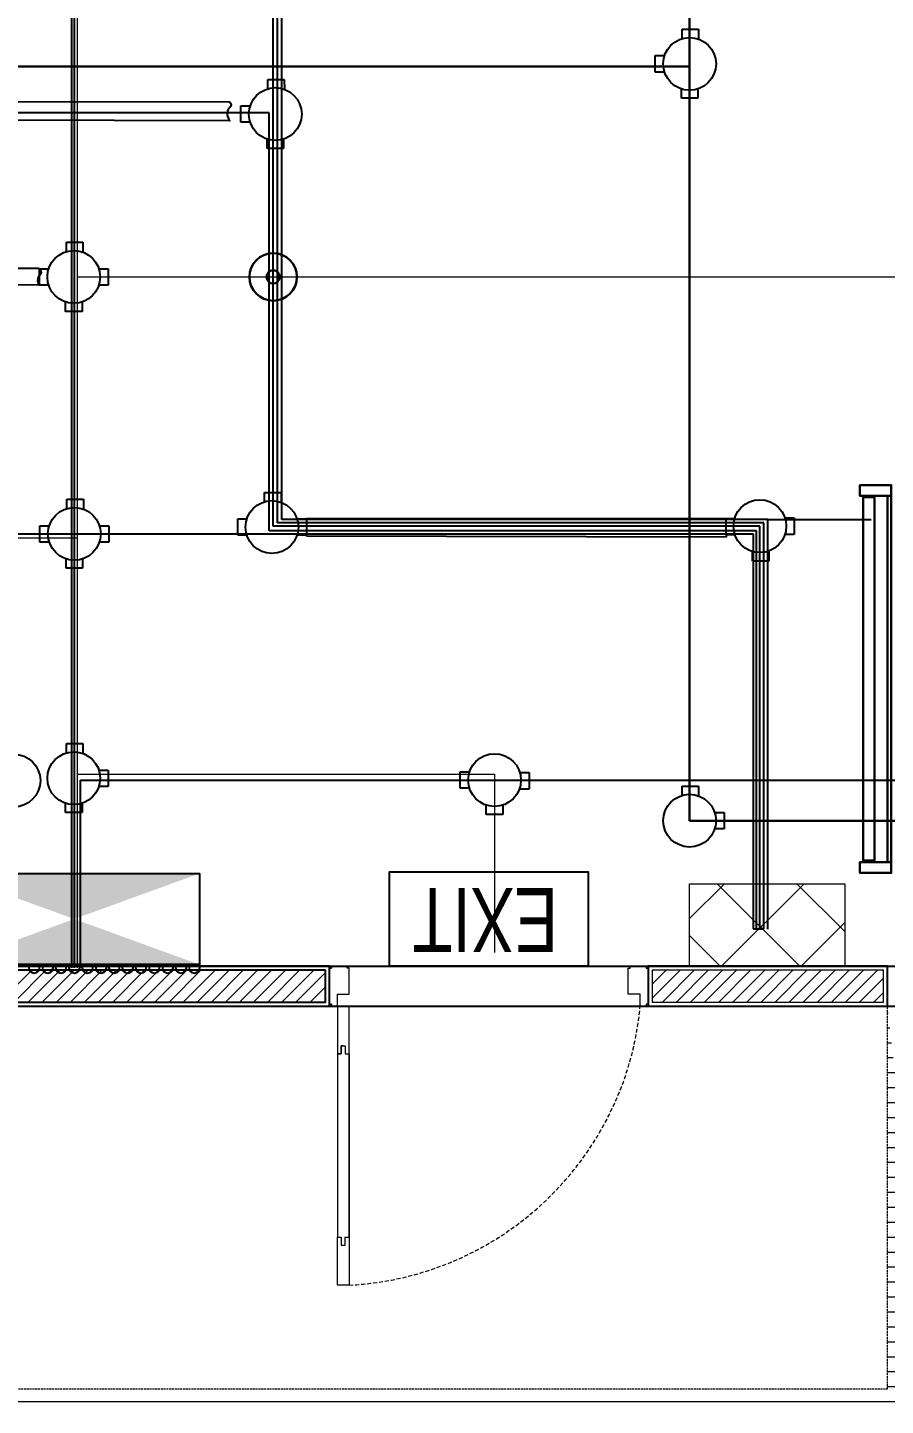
# Model space of a CAD drawing. Header units: inches. Extents: x 12 to 1105, y 9 to 782.
# Drawn here: x 602.7 to 710.3, y 181.6 to 354.4 of the extents above; entities that cross this region are included whole.
import ezdxf

# ---------------------------------------------------------------- set-up
doc = ezdxf.new("R2010")
doc.units = ezdxf.units.IN
doc.header["$MEASUREMENT"] = 0
doc.linetypes.add('DASH', pattern=[0.35, 0.25, -0.1])
doc.linetypes.add('DASHED', pattern=[0.75, 0.5, -0.25])
doc.layers.get('Defpoints').update_dxf_attribs({"lineweight": 0})
for name, color, linetype in [('Cables', 7, 'Continuous'), ('Panels', 1, 'Continuous'), ('wall 05', 3, 'Continuous')]:
    doc.layers.add(name, color=color, linetype=linetype)
for name, color, linetype, lineweight in [('DOOR', 115, 'Continuous', 15), ('E-WTL-Wall-Tube-Light', 7, 'Continuous', 30), ('HACTH', 8, 'Continuous', 9), ('Parapet', 6, 'Continuous', 15), ('Plaster Line', 5, 'Continuous', 15), ('R_Hatch', 8, 'Continuous', 9), ('Sunshed', 5, 'Continuous', 15), ('Switchboard', 30, 'Continuous', 13), ('Text', 252, 'Continuous', 15)]:
    doc.layers.add(name, color=color, linetype=linetype, lineweight=lineweight)
doc.styles.add('Swiss721', font='swisscl.ttf')

# ---------------------------------------------------------------- blocks, each defined once
blk = doc.blocks.new('A$C5AAA0143')
at = {"layer": 'Defpoints'}
for points in [[(-39.75, 5), (-40, 5), (-40, 4.75), (-39.75, 4.75)], [(0, 5), (-0.25, 5), (-0.25, 4.75), (0, 4.75)], [(-39.75, 0.25), (-40, 0.25), (-40, 0), (-39.75, 0)], [(0, 0.25), (-0.25, 0.25), (-0.25, 0), (0, 0)]]:
    blk.add_lwpolyline(points, close=True, dxfattribs=at)
at = {"layer": 'DOOR'}
for points in [[(-1.75, 10), (-2, 10), (-2, 11), (-2.5, 11), (-2.5, 5), (-1, 5), (-1, 11), (-1.5, 11), (-1.5, 10), (-1.75, 10), (-1.5, 10), (-1.5, 11), (-1, 11), (-1, 33.99), (-1.5, 33.99), (-1.5, 34.99), (-2, 34.99), (-2, 33.99), (-2.5, 33.99), (-2.5, 11), (-2.5, 39.99), (-1, 39.99), (-1, 33.99)], [(-39, 5), (-39, 3.5), (-37.5, 3.5), (-37.5, 0.25), (-37.75, 0.25), (-37.75, 0), (-39.75, 0), (-39.75, 0.25), (-40, 0.25), (-40, 4.75), (-39.75, 4.75), (-39.75, 5), (-39, 5)], [(-1, 5), (-1, 3.5), (-2.5, 3.5), (-2.5, 0.25), (-2.25, 0.25), (-2.25, 0), (-0.25, 0), (-0.25, 0.25), (0, 0.25), (0, 4.75), (-0.25, 4.75), (-0.25, 5), (-1, 5)]]:
    blk.add_lwpolyline(points, dxfattribs=at)
at = {"layer": 'DOOR', "linetype": 'DASHED', "lineweight": 0}
blk.add_arc((-0.49, 1.36), 38.68, 92.9729, 174.603, dxfattribs=at)
at = {"layer": 'HACTH', "lineweight": 0, "ltscale": 10}
for p, q in [((-1.5, 5), (-39, 5)), ((-2.25, 0), (-37.75, 0))]:
    blk.add_line(p, q, dxfattribs=at)
blk = doc.blocks.new('A$C63C712C3')
at = {"ltscale": 2}
for p, q in [((39.8, 42), (33.8, 42)), ((39.8, 15.9), (33.8, 15.9)), ((1230.6, 42), (1236.6, 42)), ((1230.6, 15.9), (1236.6, 15.9))]:
    blk.add_line(p, q, dxfattribs=at)
for points in [[(35.5, 102.6), (0, 102.6), (0, 0), (35.5, 0)], [(35.5, 102.6), (1235.5, 102.6), (1235.5, 90.2), (35.5, 90.2)], [(1235.5, 102.6), (1270.9, 102.6), (1270.9, 0), (1235.5, 0)], [(39.8, 47.6), (1230.6, 47.6), (1230.6, 10.1), (39.8, 10.1)]]:
    blk.add_lwpolyline(points, close=True, dxfattribs=at)

msp = doc.modelspace()

# ---------------------------------------------------------------- hatches: boundary and pattern name
at = {"layer": 'HACTH', "lineweight": 0}
h = msp.add_hatch(dxfattribs=at)
h.set_pattern_fill('ANSI31', color=256, scale=10, style=0)
h.set_pattern_definition([(45, (-139377.4694, -171258.5526), (-0.8838834765, 0.8838834765), [])])
h.paths.add_polyline_path([(640.08, 236.16), (557.08, 236.16), (557.08, 232.16), (640.08, 232.16)])
h.paths.add_polyline_path([(710.08, 236.16), (681.08, 236.16), (681.08, 232.16), (710.08, 232.16)])
at = {"layer": 'Panels'}
h = msp.add_hatch(color=256, dxfattribs=at)
h.dxf.hatch_style = 1
h.paths.add_polyline_path([(608.58, 242.58), (624.3, 248.29), (592.87, 248.29)])
h.paths.add_polyline_path([(624.3, 236.86), (608.58, 242.58), (592.87, 236.86)])
at = {"layer": 'R_Hatch', "lineweight": 0}
h = msp.add_hatch(dxfattribs=at)
h.set_pattern_fill('ANSI31', color=256, scale=15, angle=315, style=0)
h.set_pattern_definition([(0, (-139377.4694, -171258.5526), (6e-16, 1.875), [])])
h.paths.add_polyline_path([(710.58, 183.66), (588.16, 183.66), (588.16, 123.66), (722.58, 123.66), (710.58, 231.66)])
h.paths.add_polyline_path([(588.16, 123.66), (588.16, 183.66), (62.58, 183.66), (62.58, 231.66), (50.58, 123.66)])
at = {"layer": 'Switchboard'}
h = msp.add_hatch(dxfattribs=at)
h.set_pattern_fill('ANSI37', color=256, scale=56.511086, angle=180)
h.set_pattern_definition([(225, (1129.234, 975.8206), (4.99492, -4.99492), []), (315, (1129.234, 975.8206), (4.99492, 4.99492), [])])
h.paths.add_polyline_path([(685.77, 247.01), (685.77, 236.66), (705.24, 236.66), (705.24, 247.01)])

# ---------------------------------------------------------------- linework, layer by layer
at = {"color": 5, "lineweight": 20}
for p, q in [((608.97, 236.47), (608.97, 505.73)), ((608.97, 323.09), (720.54, 323.09)), ((608.97, 260.75), (661.3, 260.75)), ((661.3, 260.75), (661.3, 238.38))]:
    msp.add_line(p, q, dxfattribs=at)
at = {"color": 6, "lineweight": 30}
for p, q in [((685.77, 254.91), (685.77, 432.19)), ((558.69, 349.47), (685.77, 349.47)), ((685.77, 254.91), (717.66, 254.91))]:
    msp.add_line(p, q, dxfattribs=at)
for p, q in [((684.83, 352.98), (684.83, 354.15)), ((684.83, 354.15), (686.9, 354.15)), ((686.9, 354.15), (686.9, 352.91)), ((681.46, 348.77), (681.46, 350.84)), ((681.46, 350.84), (682.63, 350.84)), ((632.87, 346.69), (632.87, 347.86)), ((632.87, 347.86), (634.93, 347.86)), ((634.93, 347.86), (634.94, 346.62)), ((682.63, 348.77), (681.46, 348.77)), ((684.73, 345.49), (684.73, 346.66)), ((686.8, 346.66), (686.8, 345.49)), ((629.49, 342.48), (629.49, 344.55)), ((629.49, 344.55), (630.66, 344.55)), ((686.8, 345.49), (684.73, 345.49)), ((630.66, 342.48), (629.49, 342.48)), ((632.77, 339.2), (632.77, 340.37)), ((634.83, 340.37), (634.83, 339.2)), ((634.83, 339.2), (632.77, 339.2)), ((607.59, 326.26), (607.59, 327.43)), ((607.59, 327.43), (609.66, 327.43)), ((609.66, 327.43), (609.66, 326.19)), ((611.67, 324.12), (612.84, 324.12)), ((612.84, 324.12), (612.84, 322.05)), ((612.84, 322.05), (611.67, 322.05)), ((632.45, 294.91), (632.45, 296.07)), ((632.45, 296.07), (634.52, 296.07)), ((634.52, 296.07), (634.52, 294.84)), ((607.66, 294.05), (607.66, 295.22)), ((607.66, 295.22), (609.73, 295.22)), ((609.73, 295.22), (609.73, 293.98)), ((629.08, 290.7), (629.08, 292.76)), ((629.08, 292.76), (630.25, 292.76)), ((636.53, 292.76), (637.7, 292.76)), ((637.7, 292.83), (637.7, 292.52)), ((637.7, 292.76), (637.7, 290.7)), ((690.36, 290.74), (690.36, 292.81)), ((690.36, 292.81), (691.53, 292.81)), ((697.73, 292.87), (698.9, 292.87)), ((698.9, 292.87), (698.9, 290.81)), ((604.28, 289.84), (604.28, 291.9)), ((604.28, 291.9), (605.45, 291.9)), ((611.74, 291.9), (612.91, 291.9)), ((612.91, 291.9), (612.91, 289.84)), ((630.25, 290.7), (629.08, 290.7)), ((637.7, 290.7), (636.53, 290.7)), ((637.7, 290.7), (637.7, 290.59)), ((691.53, 290.74), (690.36, 290.74)), ((690.36, 290.74), (690.36, 290.44)), ((698.9, 290.81), (697.73, 290.81)), ((605.45, 289.84), (604.28, 289.84)), ((612.91, 289.84), (611.74, 289.84)), ((693.64, 287.46), (693.64, 288.63)), ((695.7, 288.63), (695.7, 287.46)), ((607.56, 286.56), (607.56, 287.73)), ((609.63, 287.73), (609.63, 286.56)), ((695.7, 287.46), (693.64, 287.46)), ((609.63, 286.56), (607.56, 286.56)), ((607.59, 263.41), (607.59, 264.57)), ((607.59, 264.57), (609.66, 264.57)), ((609.66, 264.57), (609.66, 263.34)), ((611.67, 261.26), (612.84, 261.26)), ((612.84, 261.26), (612.84, 259.2)), ((656.99, 258.97), (656.99, 261.03)), ((656.99, 261.03), (658.16, 261.03)), ((664.47, 260.93), (665.64, 260.93)), ((665.64, 260.93), (665.64, 258.86)), ((612.84, 259.2), (611.67, 259.2)), ((684.83, 258.08), (684.83, 259.25)), ((684.83, 259.25), (686.9, 259.25)), ((686.9, 259.25), (686.9, 258.02)), ((658.16, 258.97), (656.99, 258.97)), ((665.64, 258.86), (664.41, 258.86)), ((607.49, 255.92), (607.49, 257.09)), ((609.56, 255.92), (607.49, 255.92)), ((609.56, 257.09), (609.56, 255.92)), ((660.26, 255.68), (660.26, 256.85)), ((662.33, 256.85), (662.33, 255.68)), ((688.92, 255.94), (690.08, 255.94)), ((690.08, 255.94), (690.08, 253.88)), ((662.33, 255.68), (660.26, 255.68)), ((690.08, 253.88), (688.92, 253.88))]:
    msp.add_line(p, q)
for points in [[(628.02, 345.06, -0.56347), (628.02, 344.27, 0.368601), (628.11, 342.66), (555.57, 342.86, -0.456322), (555.58, 344.27, 0.605884), (555.58, 345.09)], [(604.15, 324.17, -0.56347), (604.15, 323.21, 0.368601), (604.21, 322.05), (551.99, 322.2, -0.456322), (551.99, 323.21, 0.42511), (551.99, 324.19)]]:
    msp.add_lwpolyline(points, format="xyb", close=True)
for points in [[(605.38, 322.05), (604.21, 322.05), (604.21, 324.12), (605.38, 324.12)], [(609.56, 319.94), (609.56, 318.77), (607.49, 318.77), (607.49, 319.94)], [(637.7, 292.83), (690.36, 292.81)], [(690.36, 290.44), (637.7, 290.59)]]:
    msp.add_lwpolyline(points)
at = {"color": 5, "lineweight": 20}
msp.add_lwpolyline([(608.97, 290.35), (526.69, 290.35), (526.69, 265.98), (464.27, 265.98), (464.27, 243.79)], dxfattribs=at)
at = {"color": 4}
msp.add_lwpolyline([(673.05, 236.66), (648.11, 236.66), (648.11, 248.49), (673.05, 248.49)], close=True, dxfattribs=at)
for centre in [(685.77, 349.8), (633.8, 343.51), (608.52, 323.09), (608.59, 290.87), (633.38, 291.73), (694.58, 291.84), (601.02, 259.93), (608.52, 260.23), (661.3, 260), (685.77, 254.91)]:
    msp.add_circle(centre, 3.31)
at = {"color": 190, "lineweight": 30}
for radius in [2.98, 0.834]:
    msp.add_circle((633.53, 323.09), radius, dxfattribs=at)
at = {"layer": 'Cables', "color": 1}
for p, q in [((608.27, 236.47), (608.27, 506.34)), ((608.59, 236.47), (608.59, 371.64)), ((594.85, 290.87), (693.73, 290.87)), ((609.38, 236.47), (609.38, 260)), ((609.38, 260), (745.16, 260))]:
    msp.add_line(p, q, dxfattribs=at)
at = {"layer": 'Cables', "color": 3}
for p, q in [((634.08, 292.27), (634.08, 507.22)), ((633.53, 291.84), (633.53, 455.56)), ((634.62, 292.69), (634.62, 391.46)), ((633.04, 343.67), (552.58, 343.67)), ((633.04, 291.25), (633.04, 343.67)), ((695.07, 292.27), (634.08, 292.27)), ((695.56, 292.67), (634.62, 292.67)), ((695.07, 241.34), (695.07, 292.27)), ((695.56, 241.29), (695.56, 292.67)), ((695.56, 292.67), (708.56, 292.67)), ((694.15, 291.25), (633.04, 291.25)), ((694.58, 291.84), (633.53, 291.84)), ((694.15, 241.34), (694.15, 291.25)), ((694.58, 241.34), (694.58, 291.84))]:
    msp.add_line(p, q, dxfattribs=at)
at = {"layer": 'Panels'}
for p, q in [((693.73, 290.87), (693.73, 241.34)), ((693.73, 241.34), (695.07, 241.34))]:
    msp.add_line(p, q, dxfattribs=at)
msp.add_lwpolyline([(592.87, 248.29), (624.3, 248.29), (624.3, 236.86), (592.87, 236.86)], close=True, dxfattribs=at)
for points in [[(602.88, 236.86), (602.88, 236.47, 1), (604.22, 236.47), (604.22, 236.86)], [(604.58, 236.86), (604.58, 236.47, 1), (605.92, 236.47), (605.92, 236.86)], [(606.24, 236.86), (606.24, 236.47, 1), (607.58, 236.47), (607.58, 236.86)], [(607.92, 236.86), (607.92, 236.47, 1), (609.26, 236.47), (609.26, 236.86)], [(609.59, 236.86), (609.59, 236.47, 1), (610.93, 236.47), (610.93, 236.86)], [(611.27, 236.86), (611.27, 236.47, 1), (612.61, 236.47), (612.61, 236.86)], [(612.93, 236.86), (612.93, 236.47, 1), (614.27, 236.47), (614.27, 236.86)], [(614.61, 236.86), (614.61, 236.47, 1), (615.95, 236.47), (615.95, 236.86)], [(616.28, 236.86), (616.28, 236.47, 1), (617.61, 236.47), (617.61, 236.86)], [(617.96, 236.86), (617.96, 236.47, 1), (619.29, 236.47), (619.29, 236.86)], [(619.64, 236.86), (619.64, 236.47, 1), (620.97, 236.47), (620.97, 236.86)], [(621.3, 236.86), (621.3, 236.47, 1), (622.64, 236.47), (622.64, 236.86)], [(622.98, 236.86), (622.98, 236.47, 1), (624.32, 236.47), (624.32, 236.86)]]:
    msp.add_lwpolyline(points, format="xyb", dxfattribs=at)
at = {"layer": 'Parapet', "color": 252, "lineweight": -3}
for points in [[(50.58, 231.66), (858.58, 231.66), (858.58, 624.66), (771.58, 624.66), (771.58, 559.66), (50.58, 559.66)], [(55.58, 236.66), (853.58, 236.66), (853.58, 619.66), (776.58, 619.66), (776.58, 554.66), (55.58, 554.66)]]:
    msp.add_lwpolyline(points, close=True, dxfattribs=at)
at = {"layer": 'Plaster Line', "color": 252, "lineweight": -3}
msp.add_lwpolyline([(640.08, 236.16), (557.08, 236.16), (557.08, 232.16), (640.08, 232.16)], close=True, dxfattribs=at)
at = {"layer": 'Plaster Line'}
msp.add_lwpolyline([(710.08, 236.16), (681.08, 236.16), (681.08, 232.16), (710.08, 232.16)], close=True, dxfattribs=at)
at = {"layer": 'Sunshed', "linetype": 'DASH'}
msp.add_lwpolyline([(62.58, 231.66), (62.58, 183.66), (710.58, 183.66), (710.58, 231.66)], dxfattribs=at)
at = {"layer": 'Switchboard'}
msp.add_lwpolyline([(705.24, 236.66), (685.77, 236.66), (685.77, 247.01), (705.24, 247.01)], close=True, dxfattribs=at)
at = {"layer": 'wall 05', "color": 252, "lineweight": -3}
for points in [[(640.58, 236.66), (556.58, 236.66), (556.58, 231.66), (640.58, 231.66)], [(710.58, 236.66), (680.58, 236.66), (680.58, 231.66), (710.58, 231.66)]]:
    msp.add_lwpolyline(points, close=True, dxfattribs=at)

# ---------------------------------------------------------------- block references
at = {"layer": 'DOOR', "lineweight": 0, "rotation": 180}
msp.add_blockref('A$C5AAA0143', (640.58, 236.66), dxfattribs=at)
at = {"layer": 'E-WTL-Wall-Tube-Light', "lineweight": 0, "xscale": 0.03825770519629215, "yscale": 0.03825770519629215, "zscale": 0.03825770519629215, "rotation": 270}
msp.add_blockref('A$C63C712C3', (707.13, 296.98), dxfattribs=at)

# ---------------------------------------------------------------- texts
at = {"layer": 'Text', "color": 4, "insert": (660.13, 238.45), "char_height": 8, "width": 62.6303, "attachment_point": 2, "rotation": 180, "style": 'Swiss721'}
msp.add_mtext('EXIT ', dxfattribs=at)

doc.saveas('drawing.dxf')
